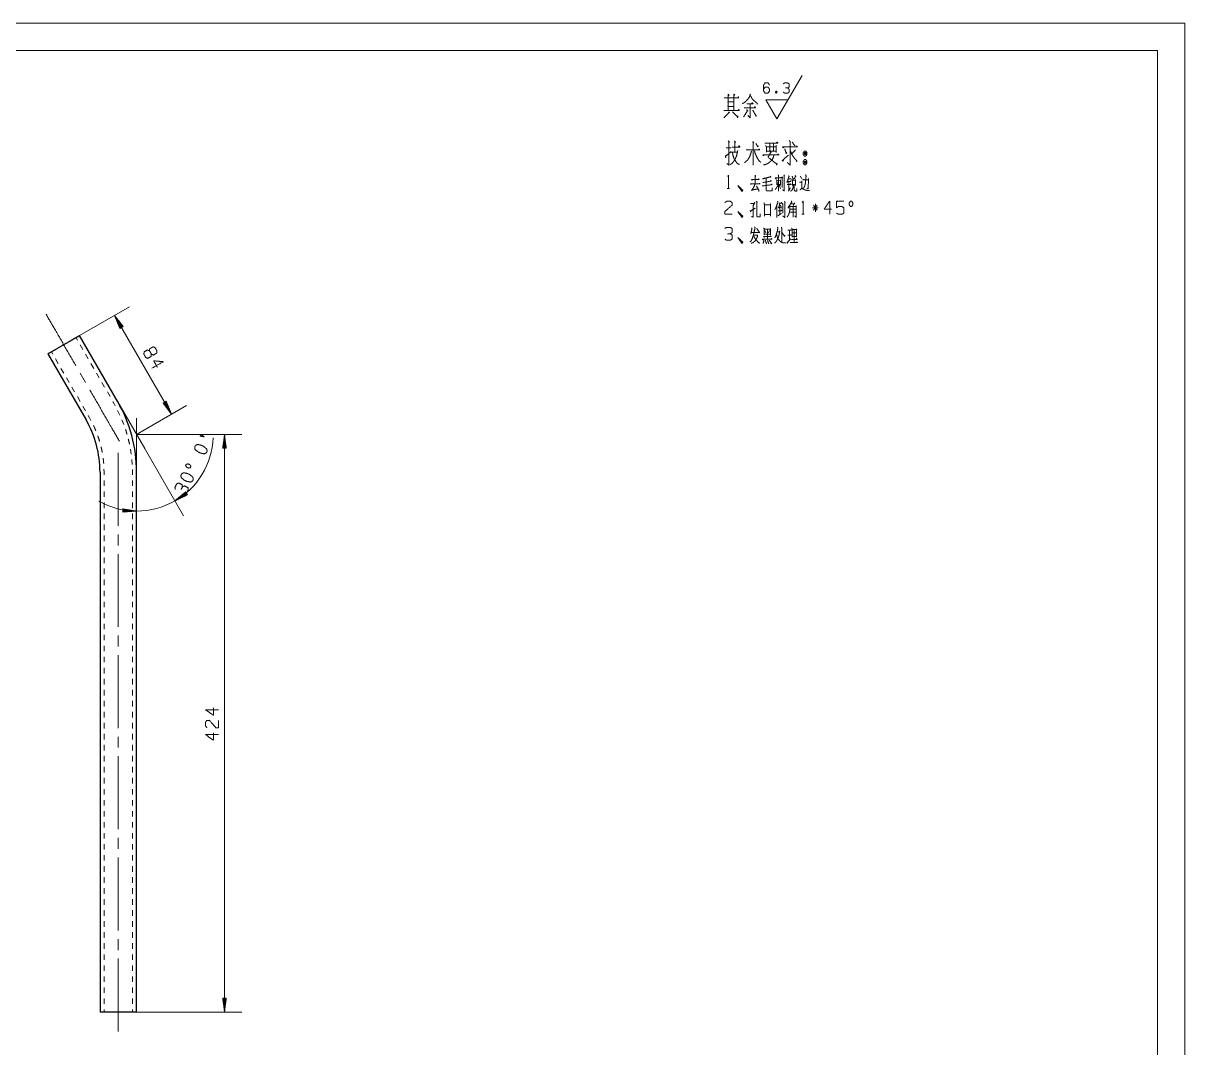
# Model space of a CAD drawing. Header units: millimetres. Extents: x 0 to 420, y 0 to 297.
# Drawn here: x 207.1 to 420, y 109.2 to 297 of the extents above; entities that cross this region are included whole.
import ezdxf

# ---------------------------------------------------------------- set-up
doc = ezdxf.new("R2010")
doc.units = ezdxf.units.MM
doc.layers.add('101', color=7, linetype='Continuous', true_color=0xffffff)

msp = doc.modelspace()

# ---------------------------------------------------------------- linework, layer by layer
at = {"layer": '101', "color": 133, "linetype": 'Continuous', "lineweight": 18}
for p, q in [((420, 297), (0, 297)), ((420, 0), (420, 297)), ((415, 292), (25, 292)), ((415, 5), (415, 292))]:
    msp.add_line(p, q, dxfattribs=at)
at = {"layer": '101', "color": 43, "linetype": 'Continuous', "lineweight": 18}
for p, q in [((345.26, 279.45), (349.88, 287.45)), ((345.08, 284.54), (345.21, 284.21)), ((345.26, 279.45), (343.25, 282.95)), ((343.25, 282.95), (347.28, 282.95))]:
    msp.add_line(p, q, dxfattribs=at)
at = {"layer": '101', "color": 72, "linetype": 'Continuous', "lineweight": 18}
for p, q in [((335.96, 274.18), (336.86, 274.18)), ((336.86, 273.39), (338, 273.39)), ((346.19, 268.84), (346.34, 268.69)), ((346.25, 268.74), (346.25, 266.87)), ((346.53, 269.19), (346.67, 269.04)), ((349.56, 268.97), (349.77, 268.57)), ((336.17, 266.74), (336.59, 266.74)), ((345.24, 268.14), (345.91, 268.17)), ((345.59, 267.52), (345.91, 266.74)), ((349.42, 267.89), (349.74, 267.89)), ((346.56, 264.31), (346.81, 264.23)), ((348.56, 264.08), (348.22, 263.61)), ((345.24, 263.58), (345.24, 261.41)), ((345.43, 261.68), (346.09, 262.11)), ((345.8, 263.21), (345.8, 261.93)), ((345.93, 263.63), (346.11, 263.13)), ((347.64, 262.36), (348.75, 262.36)), ((347.67, 262.91), (348.77, 262.91)), ((347.78, 263.88), (348.47, 263.88)), ((349.83, 261.98), (350.25, 261.98)), ((352.81, 263.18), (351.8, 263.18)), ((351.98, 263.66), (352.65, 262.71)), ((352.63, 263.66), (351.98, 262.71)), ((352.3, 262.46), (352.3, 263.88)), ((341.02, 258.14), (341.69, 258.14)), ((342.96, 259.27), (344.06, 259.27)), ((342.98, 258.37), (344.06, 258.37)), ((343.05, 258.99), (343.25, 258.57)), ((343.53, 259.17), (343.53, 257.42)), ((343.88, 258.99), (343.71, 258.57)), ((344.06, 259.39), (344.06, 258.17)), ((345.31, 258.77), (345.73, 258.77)), ((347.59, 259.04), (347.59, 257.22)), ((348.03, 258.57), (348.81, 258.57))]:
    msp.add_line(p, q, dxfattribs=at)
at = {"layer": '101', "color": 22, "linetype": 'Continuous', "lineweight": 18}
for p, q in [((217.47, 239.74), (226.64, 245.03)), ((225.45, 241.41), (223.89, 243.45)), ((223.89, 243.45), (224.87, 241.08)), ((234.34, 225.35), (223.89, 243.45)), ((225.14, 241.23), (223.96, 243.27)), ((225.18, 241.26), (224.01, 243.29)), ((225.09, 241.21), (224.11, 242.91)), ((225.22, 241.29), (224.24, 242.98)), ((225.27, 241.31), (224.48, 242.67)), ((225.05, 241.18), (224.26, 242.55)), ((225, 241.16), (224.41, 242.19)), ((224.96, 241.13), (224.56, 241.83)), ((224.92, 241.11), (224.71, 241.47)), ((225.31, 241.34), (224.72, 242.37)), ((224.87, 241.08), (224.86, 241.11)), ((224.87, 241.08), (224.86, 241.11)), ((224.87, 241.08), (225.45, 241.41)), ((225.36, 241.36), (224.95, 242.06)), ((225.4, 241.39), (225.19, 241.75)), ((225.44, 241.41), (225.43, 241.44)), ((225.44, 241.41), (225.43, 241.44)), ((224.46, 227.64), (236.53, 206.72)), ((227.92, 221.64), (237.09, 226.94)), ((233.36, 227.72), (232.78, 227.38)), ((232.78, 227.38), (232.8, 227.36)), ((232.78, 227.38), (232.8, 227.36)), ((232.78, 227.38), (234.34, 225.35)), ((232.83, 227.41), (233.03, 227.05)), ((232.87, 227.43), (233.27, 226.74)), ((232.91, 227.46), (233.51, 226.43)), ((232.96, 227.48), (233.75, 226.12)), ((233, 227.51), (233.98, 225.81)), ((233.05, 227.54), (234.22, 225.5)), ((233.09, 227.56), (234.26, 225.53)), ((233.13, 227.59), (234.11, 225.89)), ((233.18, 227.61), (233.97, 226.25)), ((233.22, 227.64), (233.82, 226.61)), ((233.27, 227.66), (233.67, 226.97)), ((233.31, 227.69), (233.52, 227.33)), ((233.35, 227.71), (233.37, 227.69)), ((233.35, 227.71), (233.37, 227.69)), ((234.34, 225.35), (233.36, 227.72)), ((227.92, 221.64), (247.21, 221.64)), ((244.03, 221.64), (243.7, 219.1)), ((244.01, 219.1), (244.01, 221.45)), ((244.36, 219.1), (244.03, 221.64)), ((244.03, 221.64), (244.03, 115.75)), ((244.06, 219.1), (244.06, 221.45)), ((243.75, 219.1), (243.75, 219.52)), ((243.8, 219.1), (243.8, 219.91)), ((243.85, 219.1), (243.85, 220.29)), ((243.9, 219.1), (243.9, 220.68)), ((243.95, 219.1), (243.95, 221.06)), ((244.11, 219.1), (244.11, 221.06)), ((244.16, 219.1), (244.16, 220.68)), ((244.21, 219.1), (244.21, 220.29)), ((244.26, 219.1), (244.26, 219.91)), ((244.31, 219.1), (244.31, 219.52)), ((243.7, 219.1), (243.7, 219.13)), ((243.7, 219.1), (243.7, 219.13)), ((243.7, 219.1), (244.36, 219.1)), ((244.36, 219.1), (244.36, 219.13)), ((244.36, 219.1), (244.36, 219.13)), ((236.91, 211.12), (234.95, 209.47)), ((237.07, 210.86), (235.1, 209.59)), ((237.1, 210.82), (235.12, 209.55)), ((237.05, 210.9), (235.39, 209.85)), ((237.13, 210.77), (235.48, 209.72)), ((237.02, 210.94), (235.69, 210.1)), ((237.16, 210.73), (235.83, 209.88)), ((236.99, 210.99), (235.99, 210.35)), ((236.96, 211.03), (236.29, 210.6)), ((236.94, 211.07), (236.58, 210.85)), ((236.91, 211.12), (236.88, 211.1)), ((236.91, 211.12), (236.88, 211.1)), ((237.27, 210.56), (236.91, 211.12)), ((234.95, 209.47), (237.27, 210.56)), ((237.18, 210.69), (236.18, 210.05)), ((237.21, 210.64), (236.53, 210.21)), ((237.24, 210.6), (236.89, 210.38)), ((237.26, 210.56), (237.24, 210.54)), ((237.26, 210.56), (237.24, 210.54)), ((225.4, 208.03), (225.37, 207.37)), ((225.37, 207.37), (227.92, 207.59)), ((225.37, 207.52), (226.56, 207.47)), ((225.37, 207.47), (226.17, 207.44)), ((225.37, 207.42), (225.79, 207.4)), ((225.37, 207.37), (225.4, 207.37)), ((225.37, 207.37), (225.4, 207.37)), ((225.38, 207.78), (227.34, 207.69)), ((225.38, 207.73), (227.73, 207.62)), ((225.38, 207.68), (227.72, 207.57)), ((225.38, 207.62), (227.34, 207.54)), ((225.38, 207.57), (226.95, 207.5)), ((225.39, 207.98), (225.81, 207.96)), ((225.39, 207.93), (226.19, 207.89)), ((225.39, 207.88), (226.58, 207.82)), ((225.39, 207.83), (226.96, 207.76)), ((227.92, 207.59), (225.4, 208.03)), ((225.4, 208.03), (225.43, 208.03)), ((225.4, 208.03), (225.43, 208.03)), ((243.7, 118.29), (244.03, 115.75)), ((243.7, 118.29), (243.7, 118.25)), ((244.36, 118.29), (243.7, 118.29)), ((243.7, 118.29), (243.7, 118.25)), ((243.75, 118.29), (243.75, 117.87)), ((243.8, 118.29), (243.8, 117.48)), ((243.85, 118.29), (243.85, 117.1)), ((243.9, 118.29), (243.9, 116.71)), ((243.95, 118.29), (243.95, 116.32)), ((244.01, 118.29), (244.01, 115.94)), ((244.03, 115.75), (244.36, 118.29)), ((244.06, 118.29), (244.06, 115.94)), ((244.11, 118.29), (244.11, 116.32)), ((244.16, 118.29), (244.16, 116.71)), ((244.21, 118.29), (244.21, 117.1)), ((244.26, 118.29), (244.26, 117.48)), ((244.31, 118.29), (244.31, 117.87)), ((244.36, 118.29), (244.36, 118.25)), ((244.36, 118.29), (244.36, 118.25)), ((221.97, 115.75), (247.21, 115.75))]:
    msp.add_line(p, q, dxfattribs=at)
at = {"layer": '101', "color": 53, "linetype": 'Continuous', "lineweight": 18}
for p, q in [((217.07, 238.93), (216.82, 239.37)), ((212.32, 236.77), (212.57, 236.33)), ((218.07, 237.2), (217.57, 238.07)), ((219.07, 235.48), (218.57, 236.34)), ((213.07, 235.47), (213.56, 234.6)), ((220.06, 233.75), (219.56, 234.61)), ((214.06, 233.74), (214.56, 232.88)), ((221.06, 232.02), (220.56, 232.88)), ((215.06, 232.01), (215.56, 231.15)), ((216.06, 230.28), (216.56, 229.42)), ((222.06, 230.29), (221.56, 231.16)), ((217.06, 228.56), (217.56, 227.69)), ((223.06, 228.56), (222.56, 229.43)), ((218.05, 226.83), (218.55, 225.96)), ((223.81, 227.27), (223.56, 227.7)), ((224.02, 226.85), (223.81, 227.27)), ((224.87, 225.18), (224.44, 226.01)), ((219.05, 225.1), (219.3, 224.67)), ((219.3, 224.67), (219.54, 224.2)), ((225.57, 223.44), (225.23, 224.31)), ((226.93, 217.99), (226.78, 218.92)), ((221.94, 215.24), (221.97, 214.72)), ((227.09, 216.12), (227.05, 217.06)), ((227.17, 214.72), (227.14, 215.18)), ((221.97, 214.72), (221.97, 214.21)), ((221.97, 213.2), (221.97, 212.19)), ((227.17, 214.21), (227.17, 214.72)), ((227.17, 212.19), (227.17, 213.2)), ((221.97, 211.18), (221.97, 210.17)), ((227.17, 210.17), (227.17, 211.18)), ((221.97, 209.16), (221.97, 208.15)), ((227.17, 208.15), (227.17, 209.16)), ((221.97, 207.14), (221.97, 206.13)), ((227.17, 206.13), (227.17, 207.14)), ((221.97, 205.12), (221.97, 204.11)), ((227.17, 204.11), (227.17, 205.12)), ((221.97, 203.1), (221.97, 202.09)), ((227.17, 202.09), (227.17, 203.1)), ((221.97, 201.08), (221.97, 200.07)), ((227.17, 200.07), (227.17, 201.08)), ((221.97, 199.06), (221.97, 198.05)), ((227.17, 198.05), (227.17, 199.06)), ((221.97, 197.04), (221.97, 196.03)), ((227.17, 196.03), (227.17, 197.04)), ((221.97, 195.02), (221.97, 194.01)), ((227.17, 194.01), (227.17, 195.02)), ((221.97, 193), (221.97, 191.99)), ((227.17, 191.99), (227.17, 193)), ((221.97, 190.98), (221.97, 189.97)), ((227.17, 189.97), (227.17, 190.98)), ((221.97, 188.96), (221.97, 187.95)), ((227.17, 187.95), (227.17, 188.96)), ((221.97, 186.94), (221.97, 185.93)), ((227.17, 185.93), (227.17, 186.94)), ((221.97, 184.92), (221.97, 183.91)), ((227.17, 183.91), (227.17, 184.92)), ((221.97, 182.9), (221.97, 181.89)), ((227.17, 181.89), (227.17, 182.9)), ((221.97, 180.88), (221.97, 179.87)), ((221.97, 178.86), (221.97, 177.85)), ((227.17, 179.87), (227.17, 180.88)), ((227.17, 177.85), (227.17, 178.86)), ((221.97, 176.84), (221.97, 175.83)), ((227.17, 175.83), (227.17, 176.84)), ((221.97, 174.82), (221.97, 173.81)), ((227.17, 173.81), (227.17, 174.82)), ((221.97, 172.8), (221.97, 171.79)), ((227.17, 171.79), (227.17, 172.8)), ((221.97, 170.79), (221.97, 169.78)), ((227.17, 169.78), (227.17, 170.79)), ((221.97, 168.77), (221.97, 167.76)), ((227.17, 167.76), (227.17, 168.77)), ((221.97, 166.75), (221.97, 165.74)), ((227.17, 165.74), (227.17, 166.75)), ((221.97, 164.73), (221.97, 163.72)), ((227.17, 163.72), (227.17, 164.73)), ((221.97, 162.71), (221.97, 161.7)), ((227.17, 161.7), (227.17, 162.71)), ((221.97, 160.69), (221.97, 159.68)), ((227.17, 159.68), (227.17, 160.69)), ((221.97, 158.67), (221.97, 157.66)), ((227.17, 157.66), (227.17, 158.67)), ((221.97, 156.65), (221.97, 155.64)), ((227.17, 155.64), (227.17, 156.65)), ((221.97, 154.63), (221.97, 153.62)), ((227.17, 153.62), (227.17, 154.63)), ((221.97, 152.61), (221.97, 151.6)), ((227.17, 151.6), (227.17, 152.61)), ((221.97, 150.59), (221.97, 149.58)), ((227.17, 149.58), (227.17, 150.59)), ((221.97, 148.57), (221.97, 147.56)), ((227.17, 147.56), (227.17, 148.57)), ((221.97, 146.55), (221.97, 145.54)), ((227.17, 145.54), (227.17, 146.55)), ((221.97, 144.53), (221.97, 143.52)), ((227.17, 143.52), (227.17, 144.53)), ((221.97, 142.51), (221.97, 141.5)), ((221.97, 140.49), (221.97, 139.48)), ((227.17, 141.5), (227.17, 142.51)), ((227.17, 139.48), (227.17, 140.49)), ((221.97, 138.47), (221.97, 137.46)), ((227.17, 137.46), (227.17, 138.47)), ((221.97, 136.45), (221.97, 135.44)), ((227.17, 135.44), (227.17, 136.45)), ((221.97, 134.43), (221.97, 133.42)), ((227.17, 133.42), (227.17, 134.43)), ((221.97, 132.41), (221.97, 131.4)), ((227.17, 131.4), (227.17, 132.41)), ((221.97, 130.39), (221.97, 129.38)), ((227.17, 129.38), (227.17, 130.39)), ((221.97, 128.37), (221.97, 127.36)), ((227.17, 127.36), (227.17, 128.37)), ((221.97, 126.35), (221.97, 125.34)), ((227.17, 125.34), (227.17, 126.35)), ((221.97, 124.33), (221.97, 123.32)), ((227.17, 123.32), (227.17, 124.33)), ((221.97, 122.31), (221.97, 121.3)), ((227.17, 121.3), (227.17, 122.31)), ((221.97, 120.29), (221.97, 119.28)), ((227.17, 119.28), (227.17, 120.29)), ((221.97, 118.27), (221.97, 117.26)), ((227.17, 117.26), (227.17, 118.27)), ((221.97, 116.25), (221.97, 115.75)), ((227.17, 115.75), (227.17, 116.25))]:
    msp.add_line(p, q, dxfattribs=at)
at = {"layer": '101', "color": 72, "linetype": 'Continuous', "lineweight": 25}
for p, q in [((224.46, 227.64), (217.47, 239.74)), ((211.67, 236.39), (218.65, 224.29)), ((221.22, 214.72), (221.22, 115.75)), ((227.92, 115.75), (227.92, 214.72))]:
    msp.add_line(p, q, dxfattribs=at)
at = {"layer": '101', "color": 151, "linetype": 'Continuous', "lineweight": 18}
for p, q in [((218.56, 231.15), (217.56, 232.88)), ((224.46, 227.64), (229.42, 219.04)), ((227.92, 214.72), (227.92, 224.64)), ((224.57, 203.32), (224.57, 201.31)), ((224.57, 199.72), (224.57, 186.36)), ((224.57, 184.78), (224.57, 182.77)), ((224.57, 181.18), (224.57, 167.82)), ((224.57, 166.23), (224.57, 164.23)), ((224.57, 162.64), (224.57, 149.28)), ((224.57, 147.69), (224.57, 145.69)), ((224.57, 144.1), (224.57, 130.74)), ((224.57, 129.15), (224.57, 127.14))]:
    msp.add_line(p, q, dxfattribs=at)
at = {"layer": '101', "color": 72, "linetype": 'Continuous', "lineweight": 25}
for radius in [25.85, 19.15]:
    msp.add_arc((202.07, 214.72), radius, 0, 30, dxfattribs=at)
at = {"layer": '101', "color": 22, "linetype": 'Continuous', "lineweight": 18}
for start, end in [(300, 357.5302), (240.5472, 300)]:
    msp.add_arc((227.92, 221.64), 14.06, start, end, dxfattribs=at)
at = {"layer": '101', "color": 43, "linetype": 'Continuous', "lineweight": 18}
for points, knots in [([(342.83, 284.93), (343.08, 285.31), (343.63, 285.31), (343.89, 284.93), (343.89, 284.56), (343.63, 284.19), (343.08, 284.19), (342.83, 284.56), (342.83, 285.68), (343.08, 286.06), (343.63, 286.06), (343.89, 285.68)], [0, 0, 0.076963, 0.169763, 0.248074, 0.312018, 0.39033, 0.48313, 0.560092, 0.751926, 0.828889, 0.921689, 1, 1]), ([(347.21, 285.13), (347.48, 285.31), (347.48, 285.88), (347.21, 286.06), (346.67, 286.06), (346.4, 285.88)], [0, 0, 0.153872, 0.429849, 0.583721, 0.846128, 1, 1]), ([(345.08, 284.21), (345.21, 284.21), (345.28, 284.38), (345.21, 284.54), (345.08, 284.54), (345.01, 284.38), (345.08, 284.21), (345.21, 284.54)], [0, 0, 0.093983, 0.236792, 0.365957, 0.45994, 0.589105, 0.731914, 1, 1]), ([(346.42, 284.36), (346.67, 284.19), (347.21, 284.19), (347.48, 284.36), (347.48, 284.93), (347.21, 285.13), (346.81, 285.13)], [0, 0, 0.12412, 0.343693, 0.472448, 0.703377, 0.836727, 1, 1])]:
    msp.add_open_spline(points, degree=1, knots=knots, dxfattribs=at)
at = {"layer": '101', "color": 72, "linetype": 'Continuous', "lineweight": 18}
for points, knots in [([(336.3, 284.01), (336.49, 283.86), (336.33, 283.71), (336.33, 284.01), (336.33, 281.01), (336.33, 283.3), (335.56, 283.3), (338.29, 283.3), (337.37, 283.3), (337.37, 283.98), (337.37, 281.01), (337.37, 282.59), (336.3, 282.59), (336.3, 281.73), (337.37, 281.73), (337.37, 281.01), (335.51, 281.01), (338.37, 281.01), (338.24, 281.2), (338.11, 281.01)], [0, 0, 0.009717, 0.01862, 0.030836, 0.152989, 0.24613, 0.277436, 0.388627, 0.426411, 0.453896, 0.574522, 0.638652, 0.681834, 0.716953, 0.760134, 0.789145, 0.864711, 0.9813, 0.99065, 1, 1]), ([(337.39, 283.79), (337.52, 283.9), (337.37, 284.01)], [0, 0, 0.471535, 1, 1]), ([(338.05, 283.3), (338.19, 283.49), (338.27, 283.3)], [0, 0, 0.529971, 1, 1]), ([(340.28, 284.01), (340.44, 283.86), (340.36, 283.9), (340.2, 283.45), (339.93, 283.08), (339.61, 282.74), (339.32, 282.48), (338.95, 282.25)], [0, 0, 0.086309, 0.12102, 0.309421, 0.490705, 0.673783, 0.828666, 1, 1]), ([(340.33, 283.79), (340.54, 283.49), (340.73, 283.11), (341.1, 282.78), (341.55, 282.4), (341.68, 282.29), (341.71, 282.29), (341.6, 282.14)], [0, 0, 0.16272, 0.348027, 0.570218, 0.82989, 0.906889, 0.918635, 1, 1]), ([(339.72, 281.16), (339.96, 280.9), (339.9, 281.01), (339.16, 279.85)], [0, 0, 0.190889, 0.257814, 1, 1]), ([(339.24, 281.5), (341.34, 281.5), (341.2, 281.73), (341.07, 281.43)], [0, 0, 0.780475, 0.877786, 1, 1]), ([(339.72, 282.25), (340.91, 282.25), (340.73, 282.44), (340.59, 282.25)], [0, 0, 0.707431, 0.863851, 1, 1]), ([(340.33, 282.25), (340.33, 279.66), (339.96, 280.08)], [0, 0, 0.823415, 1, 1]), ([(340.83, 281.09), (341.44, 280), (341.47, 280.15), (341.42, 279.93)], [0, 0, 0.764772, 0.858208, 1, 1]), ([(336.44, 280.79), (336.54, 280.6), (336.52, 280.68), (335.51, 279.66)], [0, 0, 0.125001, 0.171159, 1, 1]), ([(337.13, 280.79), (338.11, 279.81), (338.11, 280), (338.05, 279.66)], [0, 0, 0.723289, 0.821343, 1, 1]), ([(336.35, 275.42), (336.57, 275.19), (336.46, 275.34), (336.46, 270.99), (336.09, 271.29)], [0, 0, 0.058121, 0.09265, 0.910293, 1, 1]), ([(337.47, 275.42), (337.71, 275.19), (337.57, 275.27), (337.57, 273.43)], [0, 0, 0.141503, 0.207214, 1, 1]), ([(340.78, 275.27), (341.02, 275.16), (340.91, 275.19), (340.91, 270.96), (340.91, 273.77), (339.64, 273.77), (342.13, 273.77), (342, 273.96), (341.94, 273.77)], [0, 0, 0.02271, 0.032393, 0.397207, 0.639341, 0.748903, 0.963458, 0.983226, 1, 1]), ([(341.39, 274.97), (341.76, 274.33), (341.84, 274.48), (341.65, 274.56)], [0, 0, 0.666007, 0.81929, 1, 1]), ([(343.02, 275.04), (345.44, 275.04), (345.3, 275.23), (345.15, 275.04)], [0, 0, 0.835355, 0.914862, 1, 1]), ([(343.16, 274.56), (343.37, 274.37), (343.37, 273.39), (343.37, 273.58), (345.15, 273.58), (345.15, 273.32), (345.15, 274.63), (345.15, 274.33), (343.29, 274.33), (343.95, 274.33), (343.95, 275.01), (343.95, 273.58), (344.62, 273.58), (344.62, 274.97)], [0, 0, 0.024061, 0.106926, 0.122862, 0.273835, 0.296147, 0.407699, 0.433197, 0.59093, 0.647264, 0.704633, 0.825744, 0.882076, 1, 1]), ([(347.53, 275.49), (347.74, 275.23), (347.66, 275.38), (347.66, 271.03), (347.16, 271.48)], [0, 0, 0.061001, 0.091689, 0.877915, 1, 1]), ([(348.06, 275.19), (348.53, 274.56), (348.56, 274.67), (348.35, 274.71)], [0, 0, 0.706417, 0.808952, 1, 1]), ([(335.8, 272.72), (335.88, 272.38), (335.82, 272.57), (336.86, 273.47)], [0, 0, 0.181318, 0.283207, 1, 1]), ([(338.08, 273.66), (337.97, 273.13), (337.87, 272.72), (337.73, 272.38), (337.57, 272.01), (337.31, 271.63), (337.04, 271.33), (336.62, 271.03)], [0, 0, 0.172181, 0.309102, 0.425672, 0.556626, 0.704261, 0.832974, 1, 1]), ([(337.07, 274.29), (338.48, 274.29), (338.34, 274.56), (338.21, 274.33)], [0, 0, 0.716782, 0.866788, 1, 1]), ([(337.12, 273.24), (337.18, 272.98), (337.23, 272.68), (337.34, 272.34), (337.49, 272.01), (338, 271.29), (338.42, 271.11)], [0, 0, 0.101605, 0.217187, 0.35141, 0.492974, 0.824035, 1, 1]), ([(340.59, 273.58), (340.46, 273.06), (340.22, 272.46), (339.95, 272.01), (339.37, 271.44)], [0, 0, 0.214894, 0.471147, 0.678426, 1, 1]), ([(341.15, 273.62), (341.25, 273.21), (341.47, 272.68), (341.73, 272.19), (342.02, 271.74), (342.34, 271.52)], [0, 0, 0.172229, 0.40119, 0.625592, 0.842431, 1, 1]), ([(342.95, 272.87), (342.81, 272.72), (342.68, 272.87), (345.65, 272.87), (345.49, 273.06), (345.36, 272.79)], [0, 0, 0.051198, 0.102396, 0.861892, 0.924785, 1, 1]), ([(344.69, 272.76), (344.62, 272.46), (344.38, 271.97), (343.87, 271.48), (343.4, 271.18), (342.81, 271.03)], [0, 0, 0.114106, 0.313642, 0.571357, 0.778586, 1, 1]), ([(344.01, 273.47), (344.19, 273.32), (344.11, 273.39), (343.66, 272.42), (345.25, 271.18), (345.3, 271.29), (345.2, 270.99)], [0, 0, 0.061501, 0.089675, 0.366514, 0.885941, 0.917994, 1, 1]), ([(346.49, 272.04), (346.36, 271.71), (346.23, 271.82), (347.37, 272.79)], [0, 0, 0.178049, 0.263423, 1, 1]), ([(346.55, 274.29), (346.41, 274.14), (346.33, 274.33), (348.98, 274.33), (348.91, 274.52), (348.8, 274.33)], [0, 0, 0.057621, 0.116246, 0.879372, 0.937997, 1, 1]), ([(346.7, 273.96), (346.97, 273.09), (347.1, 273.21), (346.92, 273.39)], [0, 0, 0.673383, 0.803125, 1, 1]), ([(348.69, 273.81), (347.98, 273.06), (347.71, 273.62), (347.98, 272.98), (348.22, 272.61), (348.48, 272.27), (348.93, 271.74), (348.98, 271.74), (348.8, 271.67)], [0, 0, 0.248762, 0.397965, 0.56362, 0.670266, 0.773238, 0.939259, 0.951976, 1, 1]), ([(350.54, 273.58), (350.3, 273.58), (350.09, 273.28), (350.09, 272.94), (350.3, 272.64), (350.54, 272.64), (350.76, 272.94), (350.76, 273.28), (350.54, 273.58)], [0, 0, 0.091013, 0.231145, 0.359868, 0.5, 0.591013, 0.731145, 0.859868, 1, 1]), ([(350.54, 272.94), (350.54, 273.28), (350.3, 273.28)], [0, 0, 0.585806, 1, 1]), ([(350.3, 272.94), (350.54, 272.94), (350.3, 273.28), (350.3, 272.94)], [0, 0, 0.241169, 0.658908, 1, 1]), ([(350.76, 271.67), (350.54, 272.01), (350.3, 272.01), (350.09, 271.67), (350.09, 271.37), (350.3, 271.03), (350.54, 271.03), (350.76, 271.37), (350.76, 271.67)], [0, 0, 0.149194, 0.238511, 0.387705, 0.5, 0.649194, 0.738511, 0.887705, 1, 1]), ([(350.3, 271.67), (350.3, 271.37), (350.54, 271.37)], [0, 0, 0.556988, 1, 1]), ([(350.54, 271.67), (350.3, 271.67), (350.54, 271.37), (350.54, 271.67)], [0, 0, 0.258816, 0.674596, 1, 1]), ([(336.24, 268.92), (336.38, 269.12), (336.38, 266.74)], [0, 0, 0.093493, 1, 1]), ([(341.25, 269.14), (341.38, 268.97), (341.29, 269.04), (341.29, 267.57), (340.42, 267.57), (342.17, 267.57), (342.08, 267.67), (341.98, 267.54)], [0, 0, 0.045422, 0.069988, 0.382587, 0.566135, 0.936976, 0.965259, 1, 1]), ([(340.77, 268.34), (340.69, 268.24), (340.63, 268.34), (342.01, 268.34), (341.92, 268.47), (341.85, 268.34)], [0, 0, 0.069442, 0.128334, 0.845635, 0.92528, 1, 1]), ([(344.04, 268.97), (344.13, 268.79), (344.08, 268.84), (342.64, 268.49), (343.3, 268.64), (343.3, 266.44), (343.33, 266.29), (343.42, 266.27), (344.38, 266.27), (344.38, 266.84)], [0, 0, 0.030685, 0.042094, 0.272771, 0.377786, 0.722122, 0.746243, 0.760616, 0.910005, 1, 1]), ([(345.12, 268.62), (345.06, 268.49), (344.97, 268.64), (346.05, 268.64), (345.98, 268.79), (345.93, 268.64)], [0, 0, 0.079264, 0.180907, 0.810332, 0.90713, 1, 1]), ([(345.12, 268.37), (345.22, 268.22), (345.22, 267.39)], [0, 0, 0.182116, 1, 1]), ([(345.49, 269.22), (345.56, 269.09), (345.56, 266.24)], [0, 0, 0.047969, 1, 1]), ([(345.91, 268.29), (345.91, 267.32), (345.75, 267.47)], [0, 0, 0.816829, 1, 1]), ([(346.6, 269.09), (346.6, 266.24), (346.28, 266.49)], [0, 0, 0.875674, 1, 1]), ([(347.39, 269.04), (347.53, 268.87), (347.46, 268.94), (347.09, 267.74), (347.34, 268.49), (347.87, 268.49)], [0, 0, 0.077466, 0.112953, 0.545466, 0.817408, 1, 1]), ([(348.01, 268.39), (348.1, 268.24), (348.1, 267.29), (348.1, 267.42), (348.68, 267.42), (348.68, 267.29), (348.68, 268.34), (348.68, 268.22), (348.08, 268.22)], [0, 0, 0.046636, 0.301095, 0.334581, 0.490815, 0.524301, 0.805547, 0.839027, 1, 1]), ([(348.05, 268.97), (348.28, 268.39), (348.33, 268.47), (348.19, 268.64)], [0, 0, 0.661489, 0.759616, 1, 1]), ([(348.63, 269.07), (348.72, 268.92), (348.68, 268.99), (348.47, 268.47)], [0, 0, 0.211483, 0.312208, 1, 1]), ([(350, 268.47), (350.11, 268.29), (351.03, 268.29)], [0, 0, 0.182091, 1, 1]), ([(350.46, 269.22), (350.61, 269.07), (350.57, 268.72), (350.53, 268.24), (350.46, 267.57), (350.32, 267.07), (350.16, 266.79)], [0, 0, 0.08083, 0.218769, 0.405546, 0.671674, 0.875423, 1, 1]), ([(351.05, 268.57), (350.99, 266.69), (350.73, 266.74)], [0, 0, 0.874254, 1, 1]), ([(338.25, 267.02), (338.85, 266.39), (338.71, 266.39), (338.11, 267.24), (338.85, 266.17), (339.01, 266.39), (338.11, 267.24)], [0, 0, 0.178025, 0.207059, 0.420795, 0.689031, 0.745609, 1, 1]), ([(340.54, 267.54), (340.47, 267.47), (340.42, 267.57)], [0, 0, 0.47665, 1, 1]), ([(341.25, 267.42), (340.7, 266.39), (340.54, 266.39), (341.8, 266.64), (341.52, 267.17), (341.96, 266.34), (341.98, 266.49), (341.94, 266.17)], [0, 0, 0.252062, 0.286557, 0.564057, 0.693379, 0.896344, 0.929101, 1, 1]), ([(342.56, 267.17), (344.39, 267.42), (344.32, 267.54), (344.22, 267.42)], [0, 0, 0.857799, 0.9242, 1, 1]), ([(342.66, 267.79), (344.24, 268.09), (344.13, 268.17), (344.01, 268.04)], [0, 0, 0.839681, 0.90778, 1, 1]), ([(345.52, 267.92), (345.45, 267.54), (345.42, 267.32), (345.35, 267.12), (345.17, 266.82), (345.08, 266.69), (344.94, 266.52)], [0, 0, 0.246554, 0.393708, 0.530765, 0.755727, 0.854627, 1, 1]), ([(347.13, 267.47), (347.87, 267.47), (347.76, 267.57), (347.67, 267.44)], [0, 0, 0.712977, 0.852994, 1, 1]), ([(347.22, 267.99), (347.85, 267.99), (347.76, 268.12), (347.69, 267.99)], [0, 0, 0.681995, 0.846082, 1, 1]), ([(347.45, 267.97), (347.45, 266.44), (347.36, 266.22), (347.71, 266.84)], [0, 0, 0.613735, 0.711022, 1, 1]), ([(348.26, 267.34), (348.26, 267.07), (348.19, 266.79), (348.08, 266.52), (347.96, 266.34), (347.73, 266.22)], [0, 0, 0.206832, 0.420397, 0.642073, 0.803268, 1, 1]), ([(348.45, 267.34), (348.45, 266.39), (348.52, 266.29), (348.66, 266.24), (348.93, 266.24), (348.93, 266.72)], [0, 0, 0.48406, 0.546462, 0.622876, 0.757965, 1, 1]), ([(349.81, 268.12), (349.81, 266.87), (349.79, 266.72), (349.65, 266.59), (349.46, 266.44)], [0, 0, 0.681074, 0.763374, 0.866199, 1, 1]), ([(349.86, 266.84), (349.99, 266.64), (350.16, 266.57), (350.36, 266.47), (350.53, 266.39), (350.73, 266.37), (350.98, 266.34), (351.22, 266.34)], [0, 0, 0.153693, 0.279205, 0.422108, 0.54759, 0.675713, 0.838282, 1, 1]), ([(335.71, 264.13), (336.03, 264.36), (336.72, 264.36), (337.05, 264.13), (337.05, 263.66), (335.69, 262.46), (335.71, 261.98), (337.05, 261.98)], [0, 0, 0.069691, 0.192975, 0.265273, 0.350228, 0.674739, 0.759753, 1, 1]), ([(340.56, 264.03), (340.53, 263.93), (340.44, 263.98), (341.18, 263.98)], [0, 0, 0.111663, 0.218545, 1, 1]), ([(341.22, 264.21), (340.88, 263.51), (340.88, 261.46), (340.63, 261.58)], [0, 0, 0.250154, 0.910676, 1, 1]), ([(341.5, 264.38), (341.68, 264.18), (341.59, 264.23), (341.59, 261.71), (341.61, 261.58), (341.76, 261.51), (342.17, 261.51), (342.17, 262.08)], [0, 0, 0.0639, 0.088211, 0.692699, 0.722921, 0.765024, 0.862347, 1, 1]), ([(342.89, 264.08), (342.96, 263.76), (342.96, 261.63), (342.96, 261.96), (344.06, 261.96), (344.06, 261.63), (344.06, 263.98), (344.06, 263.73), (342.98, 263.73)], [0, 0, 0.0422, 0.311814, 0.35305, 0.492088, 0.533324, 0.831486, 0.863204, 1, 1]), ([(344.9, 262.81), (345.45, 264.23), (345.36, 264.38), (345.35, 264.41)], [0, 0, 0.881764, 0.982322, 1, 1]), ([(345.82, 263.98), (345.56, 263.16), (346.02, 263.36)], [0, 0, 0.633565, 1, 1]), ([(345.58, 264.03), (346.18, 264.03), (346.11, 264.16), (346.02, 264.03)], [0, 0, 0.66948, 0.829456, 1, 1]), ([(346.69, 264.23), (346.69, 261.38), (346.35, 261.68)], [0, 0, 0.863559, 1, 1]), ([(347.92, 264.43), (347.98, 264.23), (347.27, 263.11)], [0, 0, 0.134735, 1, 1]), ([(349.9, 264.16), (350.04, 264.36), (350.04, 261.98)], [0, 0, 0.093489, 1, 1]), ([(355.26, 262.93), (353.92, 262.93), (354.93, 264.36), (354.93, 261.98)], [0, 0, 0.245868, 0.565295, 1, 1]), ([(356.18, 262.21), (356.52, 261.98), (357.2, 261.98), (357.54, 262.21), (357.54, 263.16), (357.2, 263.41), (356.52, 263.41), (356.18, 263.18), (356.18, 264.36), (357.54, 264.36)], [0, 0, 0.062227, 0.168343, 0.23057, 0.376819, 0.441266, 0.547382, 0.609609, 0.790492, 1, 1]), ([(358.74, 263.41), (358.97, 263.41), (359.18, 263.73), (359.18, 264.06), (358.97, 264.38), (358.74, 264.38), (358.51, 264.06), (358.51, 263.73), (358.74, 263.41)], [0, 0, 0.085679, 0.230395, 0.351584, 0.4963, 0.581979, 0.730395, 0.851584, 1, 1]), ([(338.25, 262.26), (338.85, 261.63), (338.71, 261.63), (338.11, 262.48), (338.85, 261.41), (339.01, 261.63), (338.11, 262.48)], [0, 0, 0.178025, 0.207059, 0.420795, 0.689031, 0.745609, 1, 1]), ([(340.32, 262.63), (340.46, 262.43), (340.39, 262.53), (341.25, 263.11)], [0, 0, 0.174085, 0.261117, 1, 1]), ([(345.49, 262.63), (346.16, 262.63), (346.05, 262.78), (345.98, 262.63)], [0, 0, 0.65771, 0.837612, 1, 1]), ([(346.25, 263.93), (346.35, 263.83), (346.35, 262.16)], [0, 0, 0.080054, 1, 1]), ([(347.5, 263.58), (347.62, 263.41), (347.62, 262.91), (347.6, 262.68), (347.59, 262.53), (347.53, 262.31), (347.46, 262.08), (347.37, 261.86), (347.29, 261.71), (347.14, 261.48)], [0, 0, 0.095695, 0.318946, 0.419717, 0.487159, 0.590375, 0.69568, 0.803609, 0.881349, 1, 1]), ([(347.64, 263.41), (348.81, 263.41), (348.81, 263.61), (348.81, 261.41), (348.52, 261.68)], [0, 0, 0.294503, 0.344998, 0.900418, 1, 1]), ([(348.17, 263.38), (348.26, 263.41), (348.26, 261.48)], [0, 0, 0.045542, 1, 1]), ([(341.15, 259.69), (341.27, 259.52), (341.04, 258.57), (340.97, 258.22), (340.79, 257.67), (340.7, 257.44), (340.6, 257.27), (340.53, 257.09), (340.28, 256.92)], [0, 0, 0.069933, 0.388855, 0.505372, 0.693868, 0.772753, 0.83952, 0.901107, 1, 1]), ([(336.72, 258.42), (337.05, 258.64), (337.05, 259.37), (336.72, 259.59), (336.03, 259.59), (335.69, 259.37)], [0, 0, 0.153877, 0.429855, 0.583732, 0.846129, 1, 1]), ([(335.71, 257.44), (336.03, 257.22), (336.72, 257.22), (337.05, 257.44), (337.05, 258.17), (336.72, 258.42), (336.2, 258.42)], [0, 0, 0.124118, 0.343684, 0.472445, 0.703375, 0.836734, 1, 1]), ([(338.25, 257.49), (338.85, 256.87), (338.71, 256.87), (338.11, 257.72), (338.85, 256.64), (339.01, 256.87), (338.11, 257.72)], [0, 0, 0.178025, 0.207059, 0.420795, 0.689031, 0.745609, 1, 1]), ([(340.62, 259.52), (340.67, 259.27), (340.47, 258.39)], [0, 0, 0.221869, 1, 1]), ([(341.73, 258.24), (341.69, 257.94), (341.61, 257.67), (341.46, 257.42), (341.27, 257.12), (341.06, 256.92), (340.86, 256.77), (340.54, 256.69)], [0, 0, 0.143879, 0.281447, 0.418246, 0.588511, 0.727362, 0.844322, 1, 1]), ([(340.56, 258.62), (342.1, 258.62), (342.01, 258.82), (341.92, 258.62)], [0, 0, 0.778589, 0.889297, 1, 1]), ([(341.04, 257.94), (341.11, 257.79), (341.25, 257.57), (341.36, 257.39), (341.59, 257.17), (341.73, 256.97), (341.92, 256.77), (342.12, 256.69)], [0, 0, 0.098111, 0.255353, 0.376426, 0.566712, 0.711648, 0.876696, 1, 1]), ([(341.59, 259.42), (341.89, 258.87), (341.92, 258.97)], [0, 0, 0.855258, 1, 1]), ([(342.96, 257.87), (342.95, 257.77), (342.82, 257.89), (344.22, 257.89), (344.13, 258.02), (344.04, 257.89)], [0, 0, 0.051292, 0.140124, 0.845365, 0.922679, 1, 1]), ([(342.84, 259.52), (342.95, 259.29), (342.95, 258.22)], [0, 0, 0.187902, 1, 1]), ([(345.77, 258.94), (345.66, 258.22), (345.59, 257.99), (345.56, 257.82), (345.45, 257.64), (345.36, 257.44), (345.31, 257.29), (345.19, 257.09), (345.08, 256.94), (344.85, 256.72)], [0, 0, 0.296652, 0.39214, 0.464421, 0.547265, 0.635796, 0.700203, 0.795423, 0.869798, 1, 1]), ([(345.36, 259.64), (345.45, 259.42), (345.36, 259.09), (345.33, 258.92), (345.26, 258.69), (345.19, 258.44), (345.12, 258.22), (345.06, 258.02), (344.97, 257.87), (344.87, 257.69)], [0, 0, 0.116545, 0.278924, 0.364996, 0.478699, 0.60396, 0.717663, 0.817411, 0.901351, 1, 1]), ([(345.19, 258.29), (345.26, 258.12), (345.31, 257.92), (345.35, 257.74), (345.52, 257.39), (345.61, 257.29), (345.86, 257.04), (346, 256.92), (346.18, 256.82), (346.42, 256.74), (346.65, 256.74), (346.83, 256.72)], [0, 0, 0.075192, 0.157624, 0.228747, 0.384949, 0.438114, 0.578248, 0.653436, 0.73434, 0.837346, 0.928883, 1, 1]), ([(346.07, 259.62), (346.14, 259.44), (346.14, 256.92)], [0, 0, 0.069558, 1, 1]), ([(346.11, 258.74), (346.69, 257.94), (346.69, 258.17)], [0, 0, 0.814824, 1, 1]), ([(347.25, 258.14), (347.87, 258.14), (347.8, 258.29), (347.76, 258.17)], [0, 0, 0.676551, 0.857907, 1, 1]), ([(347.27, 259.07), (347.87, 259.07), (347.8, 259.17), (347.76, 259.04)], [0, 0, 0.704268, 0.847765, 1, 1]), ([(347.94, 259.47), (348.03, 259.32), (348.03, 257.82), (348.03, 257.94), (348.84, 257.94), (348.84, 257.82), (348.84, 259.32), (348.84, 259.22), (348.03, 259.22), (348.42, 259.22), (348.42, 256.82), (347.71, 256.82), (349.05, 256.82), (348.97, 256.87), (348.95, 256.92), (348.84, 256.77)], [0, 0, 0.016859, 0.162102, 0.174205, 0.252928, 0.265031, 0.410274, 0.419958, 0.498681, 0.536329, 0.768717, 0.837173, 0.967243, 0.977076, 0.98221, 1, 1]), ([(347.94, 257.39), (348.95, 257.39), (348.88, 257.57), (348.81, 257.42)], [0, 0, 0.739673, 0.878251, 1, 1]), ([(342.75, 257.42), (342.66, 257.32), (342.56, 257.42), (344.36, 257.42), (344.29, 257.54), (344.16, 257.42)], [0, 0, 0.05557, 0.116263, 0.86697, 0.926769, 1, 1]), ([(342.8, 257.29), (342.91, 257.19), (342.72, 256.62)], [0, 0, 0.193638, 1, 1]), ([(343.16, 257.22), (343.3, 256.64), (343.39, 256.69), (343.25, 256.84)], [0, 0, 0.658068, 0.770908, 1, 1]), ([(343.56, 257.22), (343.72, 256.62), (343.79, 256.62), (343.67, 256.82)], [0, 0, 0.669908, 0.746204, 1, 1]), ([(343.9, 257.22), (344.24, 256.59), (344.31, 256.64), (344.13, 256.82)], [0, 0, 0.679075, 0.761951, 1, 1]), ([(347.34, 256.94), (347.18, 256.69), (347.11, 256.77), (347.8, 257.47)], [0, 0, 0.214417, 0.28902, 1, 1]), ([(230.29, 236.95), (230.32, 237.34), (230.95, 237.7), (231.3, 237.54), (231.65, 236.94), (231.62, 236.54), (230.99, 236.17), (230.63, 236.35), (230.29, 236.95), (229.9, 237.12), (229.3, 236.77), (229.25, 236.35), (229.59, 235.75), (229.96, 235.57), (230.58, 235.94), (230.63, 236.35)], [0, 0, 0.047573, 0.136085, 0.183658, 0.267813, 0.317165, 0.405677, 0.455029, 0.539184, 0.590299, 0.675758, 0.72687, 0.811026, 0.860376, 0.948888, 1, 1]), ([(231.72, 233.97), (231.05, 235.13), (232.79, 234.97), (230.73, 233.78)], [0, 0, 0.245869, 0.565295, 1, 1]), ([(240.27, 221.2), (239.56, 221.35), (239.71, 221.65), (240.27, 221.2)], [0, 0, 0.406595, 0.595724, 1, 1]), ([(240.84, 218.56), (240.77, 218.97), (240.22, 219.44), (239.79, 219.65), (239.06, 219.81), (238.71, 219.61), (238.56, 219.3), (238.62, 218.9), (239.19, 218.43), (239.63, 218.23), (240.32, 218.07), (240.7, 218.26), (240.84, 218.56)], [0, 0, 0.067524, 0.183969, 0.260581, 0.380942, 0.446141, 0.500306, 0.565503, 0.685862, 0.762529, 0.878308, 0.945835, 1, 1]), ([(237.78, 215.54), (237.88, 215.75), (237.68, 216.08), (237.39, 216.23), (237.01, 216.18), (236.9, 215.97), (237.1, 215.62), (237.39, 215.48), (237.78, 215.54)], [0, 0, 0.085686, 0.230398, 0.351583, 0.496299, 0.581975, 0.730393, 0.851585, 1, 1]), ([(238.31, 213.38), (238.23, 213.79), (237.68, 214.26), (237.25, 214.47), (236.52, 214.63), (236.18, 214.42), (236.03, 214.12), (236.08, 213.72), (236.66, 213.24), (237.09, 213.05), (237.79, 212.89), (238.16, 213.08), (238.31, 213.38)], [0, 0, 0.067524, 0.183969, 0.260581, 0.380942, 0.44614, 0.500305, 0.565503, 0.685862, 0.762527, 0.878307, 0.945835, 1, 1]), ([(236.31, 212.02), (236.25, 212.42), (235.6, 212.74), (235.25, 212.54), (234.95, 211.92), (235, 211.52)], [0, 0, 0.153875, 0.429852, 0.583725, 0.846125, 1, 1]), ([(236.74, 210.69), (237.08, 210.87), (237.39, 211.49), (237.33, 211.89), (236.68, 212.21), (236.31, 212.02), (236.08, 211.56)], [0, 0, 0.124123, 0.343689, 0.472447, 0.703377, 0.836734, 1, 1]), ([(241.99, 171.51), (241.99, 170.17), (240.56, 171.18), (242.94, 171.18)], [0, 0, 0.245869, 0.565296, 1, 1]), ([(240.79, 167.89), (240.56, 168.21), (240.56, 168.9), (240.79, 169.23), (241.26, 169.23), (242.46, 167.87), (242.94, 167.89), (242.94, 169.23)], [0, 0, 0.069692, 0.192977, 0.265273, 0.350228, 0.674739, 0.759753, 1, 1]), ([(241.99, 166.96), (241.99, 165.61), (240.56, 166.62), (242.94, 166.62)], [0, 0, 0.245868, 0.565294, 1, 1])]:
    msp.add_open_spline(points, degree=1, knots=knots, dxfattribs=at)
at = {"layer": '101', "color": 151, "linetype": 'Continuous', "lineweight": 18}
for points, knots in [([(216.77, 234.26), (212.93, 240.9), (211.34, 243.65)], [0, 0, 0.707263, 1, 1]), ([(224.78, 220.38), (223.19, 223.13), (219.36, 229.77)], [0, 0, 0.292737, 1, 1]), ([(224.57, 218.27), (224.57, 215.09), (224.57, 204.91)], [0, 0, 0.23764, 1, 1]), ([(224.57, 125.56), (224.57, 115.37), (224.57, 112.2)], [0, 0, 0.76236, 1, 1])]:
    msp.add_open_spline(points, degree=1, knots=knots, dxfattribs=at)
at = {"layer": '101', "color": 72, "linetype": 'Continuous', "lineweight": 25}
for points, knots in [([(217.47, 239.74), (217.37, 239.68), (216.62, 239.25), (216.02, 238.9), (214.57, 238.07)], [0, 0, 0.034077, 0.292896, 0.500001, 1, 1]), ([(214.57, 238.07), (213.12, 237.23), (212.06, 236.61), (211.67, 236.39)], [0, 0, 0.499998, 0.866023, 1, 1]), ([(224.57, 115.75), (223.7, 115.75), (222.2, 115.75), (221.67, 115.75), (221.22, 115.75)], [0, 0, 0.25882, 0.707107, 0.866024, 1, 1]), ([(227.92, 115.75), (227.47, 115.75), (226.24, 115.75), (224.57, 115.75)], [0, 0, 0.133976, 0.5, 1, 1])]:
    msp.add_open_spline(points, degree=1, knots=knots, dxfattribs=at)
at = {"layer": '101', "color": 53, "linetype": 'Continuous', "lineweight": 18}
for points, knots in [([(220.01, 223.27), (220.25, 222.81), (220.43, 222.32)], [0, 0, 0.499996, 1, 1]), ([(226.16, 221.66), (225.94, 222.47), (225.91, 222.56)], [0, 0, 0.900003, 1, 1]), ([(220.81, 221.35), (220.99, 220.87), (221.13, 220.36)], [0, 0, 0.499996, 1, 1]), ([(221.4, 219.36), (221.53, 218.85), (221.62, 218.34)], [0, 0, 0.500004, 1, 1]), ([(226.63, 219.84), (226.62, 219.93), (226.4, 220.75)], [0, 0, 0.099991, 1, 1]), ([(221.78, 217.31), (221.86, 216.8), (221.89, 216.28)], [0, 0, 0.499995, 1, 1])]:
    msp.add_open_spline(points, degree=1, knots=knots, dxfattribs=at)

doc.saveas('drawing.dxf')
